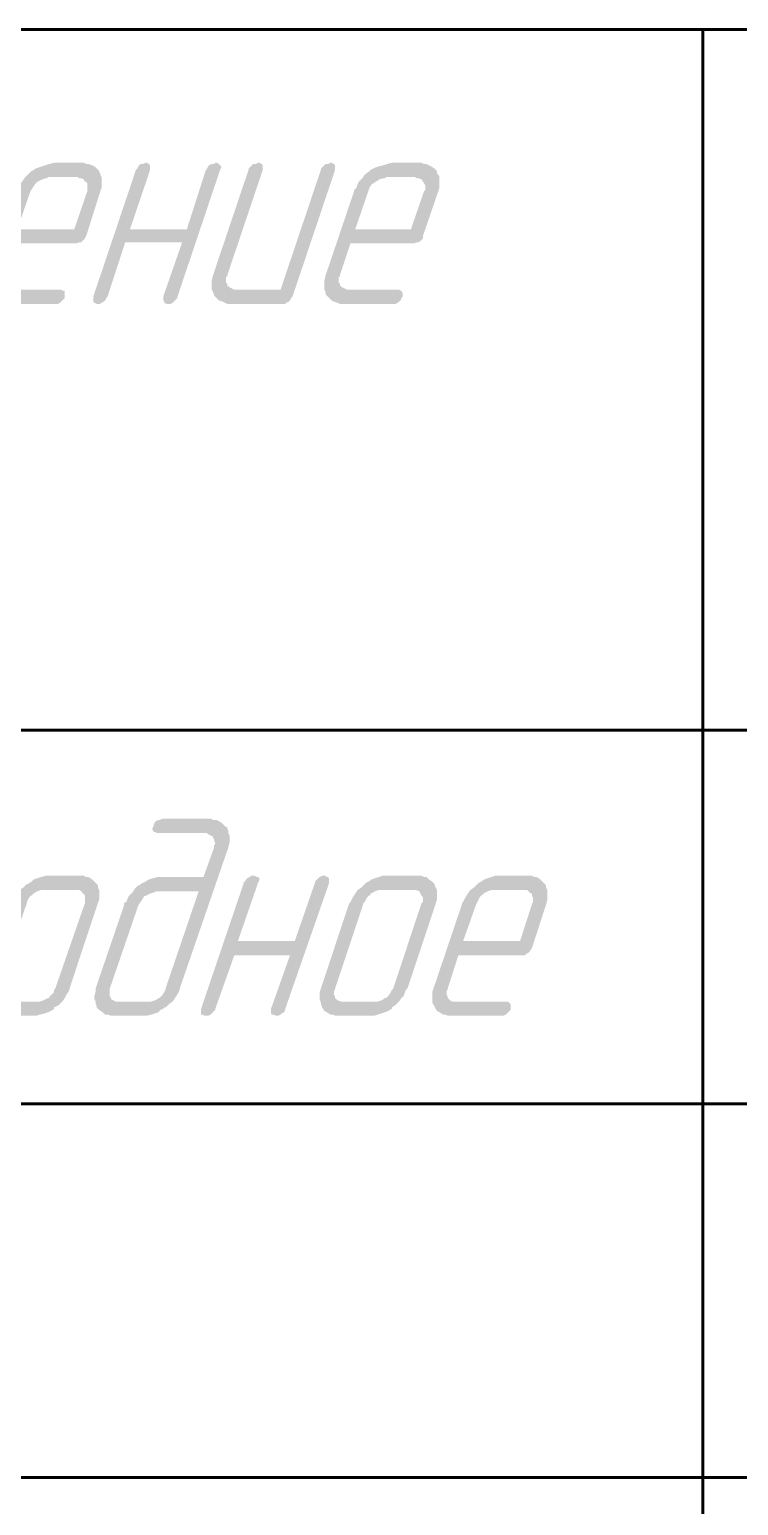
# Model space of a CAD drawing. Extents: x 346 to 4955, y 45 to 639.
# Drawn here: x 1221.55 to 1236.69, y 162.21 to 193.71 of the extents above; entities that cross this region are included whole.
import ezdxf

# ---------------------------------------------------------------- set-up
doc = ezdxf.new("R2010")
doc.units = 0
doc.header["$MEASUREMENT"] = 0
doc.layers.add('PDF _Геометрия', color=7, linetype='CONTINUOUS')
doc.layers.add('PDF _Сплошная заливка', color=7, linetype='CONTINUOUS')

msp = doc.modelspace()

# ---------------------------------------------------------------- hatches: boundary and pattern name
at = {"layer": 'PDF _Сплошная заливка', "transparency": 33554559}
h = msp.add_hatch(color=256, dxfattribs=at)
h.paths.add_polyline_path([(1222.585, 190.56), (1221.952, 190.56), (1221.927, 190.534), (1221.902, 190.534), (1221.826, 190.509), (1221.775, 190.484), (1221.725, 190.458), (1221.725, 190.458), (1221.699, 190.433), (1221.674, 190.408), (1221.623, 190.332), (1221.573, 190.256), (1221.294, 189.446), (1222.509, 189.446), (1222.787, 190.256), (1222.787, 190.256), (1222.787, 190.281), (1222.787, 190.281), (1222.787, 190.332), (1222.787, 190.382), (1222.787, 190.433), (1222.762, 190.458), (1222.762, 190.458), (1222.737, 190.458), (1222.712, 190.509), (1222.661, 190.534), (1222.61, 190.534)], flags=0)
h.paths.add_polyline_path([(1222.762, 190.838), (1222.813, 190.838), (1222.889, 190.813), (1222.939, 190.788), (1222.99, 190.737), (1223.041, 190.686), (1223.041, 190.661), (1223.066, 190.636), (1223.066, 190.61), (1223.091, 190.56), (1223.091, 190.484), (1223.091, 190.433), (1223.091, 190.332), (1223.066, 190.256), (1222.762, 189.294), (1222.762, 189.294), (1222.737, 189.269), (1222.737, 189.243), (1222.712, 189.218), (1222.686, 189.193), (1222.661, 189.167), (1222.61, 189.167), (1222.56, 189.142), (1221.193, 189.142), (1220.965, 188.459), (1220.965, 188.433), (1220.965, 188.433), (1220.965, 188.408), (1220.94, 188.383), (1220.94, 188.307), (1220.965, 188.281), (1220.965, 188.231), (1220.991, 188.231), (1221.016, 188.205), (1221.066, 188.18), (1221.117, 188.155), (1221.168, 188.155), (1222.231, 188.155), (1222.281, 188.129), (1222.307, 188.129), (1222.307, 188.079), (1222.307, 188.053), (1222.307, 188.003), (1222.307, 188.003), (1222.307, 187.978), (1222.281, 187.952), (1222.256, 187.927), (1222.231, 187.902), (1222.205, 187.876), (1222.155, 187.851), (1222.104, 187.851), (1221.016, 187.851), (1220.965, 187.851), (1220.915, 187.876), (1220.864, 187.902), (1220.788, 187.927), (1220.738, 187.978), (1220.687, 188.028), (1220.687, 188.028), (1220.687, 188.053), (1220.662, 188.104), (1220.662, 188.155), (1220.636, 188.205), (1220.636, 188.281), (1220.636, 188.357), (1220.662, 188.459), (1221.269, 190.256), (1221.294, 190.256), (1221.294, 190.281), (1221.32, 190.332), (1221.345, 190.408), (1221.395, 190.458), (1221.446, 190.534), (1221.522, 190.61), (1221.598, 190.686), (1221.598, 190.686), (1221.649, 190.712), (1221.674, 190.737), (1221.75, 190.762), (1221.826, 190.788), (1221.902, 190.813), (1221.978, 190.838), (1222.079, 190.863), (1222.712, 190.863)], flags=0)
for points in [[(1225.597, 190.838), (1225.622, 190.813), (1225.647, 190.788), (1225.647, 190.762), (1225.622, 190.712), (1224.711, 188.003), (1224.711, 188.003), (1224.711, 187.978), (1224.66, 187.927), (1224.635, 187.902), (1224.61, 187.876), (1224.559, 187.851), (1224.508, 187.851), (1224.483, 187.851), (1224.432, 187.876), (1224.432, 187.902), (1224.407, 187.927), (1224.407, 187.952), (1224.407, 188.003), (1224.812, 189.167), (1223.597, 189.167), (1223.218, 188.003), (1223.218, 188.003), (1223.192, 187.978), (1223.167, 187.927), (1223.142, 187.902), (1223.091, 187.876), (1223.066, 187.851), (1223.015, 187.851), (1222.99, 187.851), (1222.939, 187.876), (1222.914, 187.902), (1222.914, 187.927), (1222.914, 187.952), (1222.914, 188.003), (1223.825, 190.712), (1223.825, 190.712), (1223.85, 190.737), (1223.876, 190.788), (1223.901, 190.813), (1223.926, 190.838), (1223.977, 190.838), (1224.028, 190.863), (1224.053, 190.863), (1224.103, 190.838), (1224.129, 190.813), (1224.129, 190.788), (1224.129, 190.762), (1224.129, 190.712), (1223.699, 189.446), (1224.913, 189.446), (1225.318, 190.712), (1225.318, 190.712), (1225.343, 190.737), (1225.369, 190.788), (1225.394, 190.813), (1225.445, 190.838), (1225.495, 190.838), (1225.521, 190.863), (1225.546, 190.863)], [(1228.051, 190.838), (1228.077, 190.813), (1228.077, 190.788), (1228.077, 190.762), (1228.077, 190.712), (1227.166, 188.003), (1227.166, 188.003), (1227.14, 187.978), (1227.115, 187.927), (1227.09, 187.902), (1227.039, 187.876), (1227.014, 187.851), (1226.963, 187.851), (1225.824, 187.851), (1225.774, 187.851), (1225.723, 187.876), (1225.672, 187.902), (1225.597, 187.927), (1225.546, 187.978), (1225.495, 188.028), (1225.495, 188.028), (1225.495, 188.053), (1225.47, 188.104), (1225.445, 188.155), (1225.445, 188.205), (1225.445, 188.281), (1225.445, 188.357), (1225.47, 188.459), (1226.229, 190.712), (1226.229, 190.712), (1226.229, 190.737), (1226.28, 190.788), (1226.305, 190.813), (1226.331, 190.838), (1226.381, 190.838), (1226.432, 190.863), (1226.457, 190.863), (1226.508, 190.838), (1226.533, 190.813), (1226.533, 190.788), (1226.533, 190.762), (1226.533, 190.712), (1225.774, 188.459), (1225.774, 188.433), (1225.748, 188.433), (1225.748, 188.408), (1225.748, 188.383), (1225.748, 188.307), (1225.774, 188.281), (1225.774, 188.231), (1225.799, 188.231), (1225.824, 188.205), (1225.875, 188.18), (1225.926, 188.155), (1225.976, 188.155), (1226.913, 188.155), (1227.773, 190.712), (1227.773, 190.712), (1227.773, 190.737), (1227.824, 190.788), (1227.849, 190.813), (1227.874, 190.838), (1227.925, 190.838), (1227.976, 190.863), (1228.001, 190.863)], [(1227.9, 175.623), (1227.925, 175.623), (1227.95, 175.598), (1227.95, 175.548), (1227.95, 175.497), (1227.014, 172.813), (1227.014, 172.788), (1227.014, 172.788), (1226.989, 172.737), (1226.938, 172.712), (1226.913, 172.687), (1226.862, 172.662), (1226.811, 172.662), (1226.811, 172.662), (1226.761, 172.687), (1226.735, 172.687), (1226.71, 172.712), (1226.71, 172.763), (1226.71, 172.813), (1227.115, 173.953), (1225.926, 173.953), (1225.521, 172.813), (1225.521, 172.788), (1225.521, 172.788), (1225.47, 172.737), (1225.445, 172.712), (1225.419, 172.687), (1225.369, 172.662), (1225.318, 172.662), (1225.293, 172.662), (1225.242, 172.687), (1225.217, 172.687), (1225.217, 172.712), (1225.217, 172.763), (1225.217, 172.813), (1226.128, 175.497), (1226.128, 175.522), (1226.153, 175.522), (1226.179, 175.573), (1226.204, 175.598), (1226.255, 175.623), (1226.28, 175.649), (1226.331, 175.649), (1226.356, 175.649), (1226.406, 175.623), (1226.432, 175.623), (1226.457, 175.598), (1226.457, 175.548), (1226.432, 175.497), (1226.002, 174.256), (1227.216, 174.256), (1227.646, 175.497), (1227.646, 175.522), (1227.646, 175.522), (1227.697, 175.573), (1227.722, 175.598), (1227.748, 175.623), (1227.798, 175.649), (1227.849, 175.649), (1227.874, 175.649)]]:
    msp.add_hatch(color=256, dxfattribs=at).paths.add_polyline_path(points)
h = msp.add_hatch(color=256, dxfattribs=at)
h.paths.add_polyline_path([(1229.772, 190.56), (1229.165, 190.56), (1229.14, 190.534), (1229.114, 190.534), (1229.013, 190.509), (1228.988, 190.484), (1228.937, 190.458), (1228.937, 190.458), (1228.912, 190.433), (1228.861, 190.408), (1228.811, 190.332), (1228.785, 190.256), (1228.507, 189.446), (1229.696, 189.446), (1229.975, 190.256), (1229.975, 190.256), (1230, 190.281), (1230, 190.281), (1230, 190.332), (1230, 190.382), (1229.975, 190.433), (1229.95, 190.458), (1229.95, 190.458), (1229.95, 190.458), (1229.924, 190.509), (1229.848, 190.534), (1229.823, 190.534)], flags=0)
h.paths.add_polyline_path([(1229.975, 190.838), (1230.025, 190.838), (1230.076, 190.813), (1230.127, 190.788), (1230.203, 190.737), (1230.253, 190.686), (1230.253, 190.661), (1230.253, 190.636), (1230.279, 190.61), (1230.304, 190.56), (1230.304, 190.484), (1230.304, 190.433), (1230.304, 190.332), (1230.279, 190.256), (1229.95, 189.294), (1229.95, 189.294), (1229.95, 189.269), (1229.95, 189.243), (1229.924, 189.218), (1229.899, 189.193), (1229.848, 189.167), (1229.823, 189.167), (1229.747, 189.142), (1228.406, 189.142), (1228.178, 188.459), (1228.178, 188.433), (1228.153, 188.433), (1228.153, 188.408), (1228.153, 188.383), (1228.153, 188.307), (1228.178, 188.281), (1228.178, 188.231), (1228.203, 188.231), (1228.229, 188.205), (1228.279, 188.18), (1228.33, 188.155), (1228.355, 188.155), (1229.443, 188.155), (1229.494, 188.129), (1229.494, 188.129), (1229.519, 188.079), (1229.519, 188.053), (1229.519, 188.003), (1229.519, 188.003), (1229.494, 187.978), (1229.494, 187.952), (1229.469, 187.927), (1229.443, 187.902), (1229.418, 187.876), (1229.367, 187.851), (1229.317, 187.851), (1228.229, 187.851), (1228.178, 187.851), (1228.127, 187.876), (1228.051, 187.902), (1228.001, 187.927), (1227.95, 187.978), (1227.9, 188.028), (1227.9, 188.028), (1227.874, 188.053), (1227.874, 188.104), (1227.849, 188.155), (1227.849, 188.205), (1227.849, 188.281), (1227.849, 188.357), (1227.874, 188.459), (1228.482, 190.256), (1228.482, 190.256), (1228.482, 190.281), (1228.532, 190.332), (1228.558, 190.408), (1228.583, 190.458), (1228.659, 190.534), (1228.709, 190.61), (1228.811, 190.686), (1228.811, 190.686), (1228.836, 190.712), (1228.887, 190.737), (1228.937, 190.762), (1229.013, 190.788), (1229.114, 190.813), (1229.19, 190.838), (1229.292, 190.863), (1229.924, 190.863)], flags=0)
h = msp.add_hatch(color=256, dxfattribs=at)
h.paths.add_polyline_path([(1225.166, 175.32), (1224.255, 175.32), (1224.23, 175.294), (1224.205, 175.294), (1224.129, 175.269), (1224.078, 175.244), (1224.028, 175.218), (1224.028, 175.218), (1224.002, 175.218), (1223.977, 175.168), (1223.926, 175.092), (1223.876, 175.016), (1223.268, 173.244), (1223.268, 173.244), (1223.268, 173.218), (1223.268, 173.218), (1223.268, 173.193), (1223.268, 173.117), (1223.268, 173.067), (1223.294, 173.041), (1223.294, 173.016), (1223.344, 172.991), (1223.395, 172.965), (1223.445, 172.965), (1223.471, 172.965), (1224.103, 172.965), (1224.103, 172.965), (1224.154, 172.965), (1224.23, 172.991), (1224.281, 173.016), (1224.306, 173.041), (1224.331, 173.041), (1224.331, 173.041), (1224.356, 173.067), (1224.382, 173.092), (1224.432, 173.168), (1224.458, 173.218), (1224.458, 173.244)], flags=0)
h.paths.add_polyline_path([(1225.47, 176.839), (1225.546, 176.839), (1225.597, 176.813), (1225.647, 176.788), (1225.698, 176.737), (1225.748, 176.687), (1225.774, 176.687), (1225.774, 176.661), (1225.799, 176.611), (1225.799, 176.56), (1225.824, 176.51), (1225.824, 176.434), (1225.824, 176.358), (1225.799, 176.256), (1224.761, 173.244), (1224.761, 173.244), (1224.761, 173.218), (1224.736, 173.168), (1224.711, 173.117), (1224.66, 173.041), (1224.61, 172.965), (1224.534, 172.915), (1224.458, 172.839), (1224.432, 172.839), (1224.407, 172.813), (1224.356, 172.788), (1224.306, 172.737), (1224.23, 172.712), (1224.154, 172.687), (1224.053, 172.662), (1223.977, 172.662), (1223.319, 172.662), (1223.294, 172.662), (1223.218, 172.687), (1223.167, 172.687), (1223.116, 172.737), (1223.041, 172.788), (1222.99, 172.839), (1222.99, 172.839), (1222.99, 172.864), (1222.965, 172.915), (1222.965, 172.965), (1222.939, 173.016), (1222.939, 173.092), (1222.965, 173.168), (1222.965, 173.244), (1223.572, 175.016), (1223.572, 175.041), (1223.572, 175.067), (1223.623, 175.092), (1223.648, 175.168), (1223.673, 175.218), (1223.749, 175.294), (1223.8, 175.37), (1223.876, 175.446), (1223.901, 175.446), (1223.926, 175.472), (1223.977, 175.497), (1224.028, 175.522), (1224.103, 175.573), (1224.205, 175.598), (1224.281, 175.623), (1224.382, 175.623), (1225.268, 175.623), (1225.495, 176.256), (1225.495, 176.282), (1225.495, 176.282), (1225.495, 176.307), (1225.521, 176.332), (1225.495, 176.408), (1225.495, 176.434), (1225.47, 176.459), (1225.47, 176.484), (1225.47, 176.484), (1225.419, 176.51), (1225.369, 176.535), (1225.343, 176.56), (1225.293, 176.56), (1224.281, 176.56), (1224.23, 176.586), (1224.205, 176.586), (1224.179, 176.636), (1224.179, 176.661), (1224.205, 176.712), (1224.205, 176.712), (1224.205, 176.737), (1224.23, 176.788), (1224.255, 176.813), (1224.306, 176.839), (1224.331, 176.839), (1224.382, 176.864), (1225.445, 176.864)], flags=0)
h = msp.add_hatch(color=256, dxfattribs=at)
h.paths.add_polyline_path([(1222.534, 175.345), (1221.851, 175.345), (1221.851, 175.345), (1221.8, 175.345), (1221.725, 175.32), (1221.674, 175.294), (1221.649, 175.269), (1221.623, 175.269), (1221.623, 175.244), (1221.573, 175.218), (1221.522, 175.142), (1221.497, 175.092), (1221.497, 175.067), (1220.864, 173.244), (1220.864, 173.244), (1220.864, 173.218), (1220.864, 173.218), (1220.864, 173.193), (1220.864, 173.117), (1220.864, 173.067), (1220.889, 173.041), (1220.889, 173.016), (1220.94, 172.991), (1220.991, 172.965), (1221.016, 172.965), (1221.066, 172.965), (1221.725, 172.965), (1221.75, 172.965), (1221.775, 172.965), (1221.851, 172.991), (1221.902, 173.016), (1221.952, 173.041), (1221.952, 173.041), (1221.978, 173.041), (1221.978, 173.067), (1222.003, 173.092), (1222.079, 173.168), (1222.079, 173.218), (1222.104, 173.244), (1222.737, 175.067), (1222.737, 175.067), (1222.737, 175.092), (1222.737, 175.092), (1222.737, 175.117), (1222.737, 175.193), (1222.737, 175.218), (1222.712, 175.269), (1222.712, 175.269), (1222.686, 175.269), (1222.661, 175.32), (1222.61, 175.345), (1222.56, 175.345)], flags=0)
h.paths.add_polyline_path([(1222.712, 175.649), (1222.762, 175.623), (1222.813, 175.623), (1222.889, 175.573), (1222.939, 175.522), (1222.99, 175.472), (1222.99, 175.472), (1223.015, 175.446), (1223.015, 175.396), (1223.041, 175.345), (1223.041, 175.294), (1223.041, 175.218), (1223.041, 175.142), (1223.015, 175.067), (1222.408, 173.244), (1222.408, 173.244), (1222.408, 173.218), (1222.382, 173.168), (1222.332, 173.092), (1222.307, 173.041), (1222.256, 172.965), (1222.18, 172.889), (1222.079, 172.839), (1222.079, 172.813), (1222.053, 172.788), (1222.003, 172.763), (1221.952, 172.737), (1221.876, 172.712), (1221.775, 172.687), (1221.699, 172.662), (1221.598, 172.662), (1220.915, 172.662), (1220.889, 172.662), (1220.839, 172.687), (1220.763, 172.687), (1220.712, 172.737), (1220.662, 172.763), (1220.611, 172.839), (1220.586, 172.839), (1220.586, 172.864), (1220.56, 172.889), (1220.56, 172.94), (1220.535, 173.016), (1220.535, 173.092), (1220.56, 173.168), (1220.56, 173.244), (1221.193, 175.067), (1221.193, 175.067), (1221.193, 175.092), (1221.218, 175.142), (1221.244, 175.193), (1221.294, 175.269), (1221.345, 175.345), (1221.421, 175.396), (1221.497, 175.472), (1221.522, 175.472), (1221.547, 175.497), (1221.598, 175.522), (1221.649, 175.573), (1221.725, 175.598), (1221.8, 175.623), (1221.902, 175.649), (1221.978, 175.649), (1222.661, 175.649)], flags=0)
h = msp.add_hatch(color=256, dxfattribs=at)
h.paths.add_polyline_path([(1229.722, 175.345), (1229.064, 175.345), (1229.039, 175.345), (1229.013, 175.345), (1228.937, 175.32), (1228.887, 175.294), (1228.836, 175.269), (1228.836, 175.269), (1228.836, 175.244), (1228.785, 175.218), (1228.735, 175.142), (1228.709, 175.092), (1228.684, 175.067), (1228.077, 173.244), (1228.077, 173.244), (1228.077, 173.218), (1228.077, 173.218), (1228.051, 173.193), (1228.051, 173.117), (1228.077, 173.067), (1228.077, 173.041), (1228.102, 173.016), (1228.127, 172.991), (1228.203, 172.965), (1228.229, 172.965), (1228.279, 172.965), (1228.937, 172.965), (1228.963, 172.965), (1228.988, 172.965), (1229.064, 172.991), (1229.114, 173.016), (1229.14, 173.041), (1229.165, 173.041), (1229.165, 173.041), (1229.19, 173.067), (1229.216, 173.092), (1229.266, 173.168), (1229.292, 173.218), (1229.317, 173.244), (1229.924, 175.067), (1229.924, 175.067), (1229.95, 175.092), (1229.95, 175.092), (1229.95, 175.117), (1229.95, 175.193), (1229.924, 175.218), (1229.899, 175.269), (1229.899, 175.269), (1229.899, 175.269), (1229.874, 175.32), (1229.798, 175.345), (1229.772, 175.345)], flags=0)
h.paths.add_polyline_path([(1229.924, 175.649), (1229.975, 175.623), (1230.025, 175.623), (1230.076, 175.573), (1230.152, 175.522), (1230.203, 175.472), (1230.203, 175.472), (1230.203, 175.446), (1230.228, 175.396), (1230.253, 175.345), (1230.253, 175.294), (1230.253, 175.218), (1230.253, 175.142), (1230.228, 175.067), (1229.621, 173.244), (1229.621, 173.244), (1229.595, 173.218), (1229.57, 173.168), (1229.545, 173.092), (1229.494, 173.041), (1229.443, 172.965), (1229.367, 172.889), (1229.292, 172.839), (1229.292, 172.813), (1229.241, 172.788), (1229.216, 172.763), (1229.14, 172.737), (1229.064, 172.712), (1228.988, 172.687), (1228.912, 172.662), (1228.811, 172.662), (1228.127, 172.662), (1228.077, 172.662), (1228.026, 172.687), (1227.976, 172.687), (1227.9, 172.737), (1227.849, 172.763), (1227.798, 172.839), (1227.798, 172.839), (1227.798, 172.864), (1227.773, 172.889), (1227.773, 172.94), (1227.748, 173.016), (1227.748, 173.092), (1227.748, 173.168), (1227.773, 173.244), (1228.38, 175.067), (1228.38, 175.067), (1228.406, 175.092), (1228.431, 175.142), (1228.456, 175.193), (1228.507, 175.269), (1228.558, 175.345), (1228.634, 175.396), (1228.709, 175.472), (1228.709, 175.472), (1228.735, 175.497), (1228.785, 175.522), (1228.861, 175.573), (1228.937, 175.598), (1229.013, 175.623), (1229.089, 175.649), (1229.19, 175.649), (1229.874, 175.649)], flags=0)
h = msp.add_hatch(color=256, dxfattribs=at)
h.paths.add_polyline_path([(1232.101, 175.345), (1231.468, 175.345), (1231.443, 175.345), (1231.417, 175.345), (1231.341, 175.32), (1231.291, 175.294), (1231.24, 175.269), (1231.24, 175.244), (1231.215, 175.244), (1231.164, 175.193), (1231.139, 175.142), (1231.088, 175.041), (1230.81, 174.256), (1232.025, 174.256), (1232.278, 175.041), (1232.278, 175.067), (1232.303, 175.067), (1232.303, 175.092), (1232.303, 175.117), (1232.303, 175.193), (1232.278, 175.218), (1232.278, 175.269), (1232.278, 175.269), (1232.253, 175.269), (1232.227, 175.294), (1232.177, 175.345), (1232.126, 175.345)], flags=0)
h.paths.add_polyline_path([(1232.278, 175.649), (1232.329, 175.623), (1232.379, 175.623), (1232.455, 175.573), (1232.506, 175.522), (1232.556, 175.472), (1232.556, 175.472), (1232.582, 175.446), (1232.582, 175.396), (1232.607, 175.345), (1232.607, 175.294), (1232.607, 175.218), (1232.607, 175.142), (1232.582, 175.041), (1232.278, 174.105), (1232.278, 174.105), (1232.253, 174.079), (1232.253, 174.054), (1232.227, 174.029), (1232.202, 174.003), (1232.151, 173.978), (1232.126, 173.953), (1232.05, 173.953), (1230.709, 173.953), (1230.481, 173.244), (1230.481, 173.244), (1230.481, 173.218), (1230.481, 173.218), (1230.456, 173.193), (1230.456, 173.117), (1230.481, 173.067), (1230.481, 173.041), (1230.506, 173.016), (1230.532, 172.991), (1230.582, 172.965), (1230.633, 172.965), (1230.683, 172.965), (1231.746, 172.965), (1231.797, 172.94), (1231.822, 172.915), (1231.822, 172.889), (1231.822, 172.864), (1231.822, 172.813), (1231.822, 172.788), (1231.822, 172.788), (1231.797, 172.763), (1231.772, 172.737), (1231.746, 172.712), (1231.721, 172.687), (1231.67, 172.662), (1231.62, 172.662), (1230.532, 172.662), (1230.481, 172.662), (1230.43, 172.687), (1230.38, 172.687), (1230.304, 172.737), (1230.253, 172.763), (1230.203, 172.839), (1230.203, 172.839), (1230.203, 172.864), (1230.177, 172.889), (1230.152, 172.94), (1230.152, 173.016), (1230.152, 173.092), (1230.152, 173.168), (1230.177, 173.244), (1230.785, 175.041), (1230.785, 175.067), (1230.81, 175.092), (1230.835, 175.142), (1230.861, 175.193), (1230.911, 175.269), (1230.962, 175.345), (1231.038, 175.396), (1231.114, 175.472), (1231.114, 175.472), (1231.139, 175.497), (1231.19, 175.522), (1231.266, 175.573), (1231.341, 175.598), (1231.417, 175.623), (1231.493, 175.649), (1231.595, 175.649), (1232.227, 175.649)], flags=0)

# ---------------------------------------------------------------- linework, layer by layer
at = {"layer": 'PDF _Геометрия', "lineweight": 60}
for points in [[(1362.664, 178.757), (1362.664, 193.707), (1198.06, 193.707), (1198.06, 178.757)], [(1362.664, 170.783), (1362.664, 178.757), (1198.06, 178.757), (1198.06, 170.783)], [(1362.664, 162.81), (1362.664, 170.783), (1198.06, 170.783), (1198.06, 162.81)], [(1362.664, 154.836), (1362.664, 162.81), (1198.06, 162.81), (1198.06, 154.836)]]:
    msp.add_lwpolyline(points, close=True, dxfattribs=at)
msp.add_lwpolyline([(1235.923, 76.491), (1235.923, 90.052), (1235.923, 99.022), (1235.923, 106.996), (1235.923, 114.969), (1235.923, 122.943), (1235.923, 130.916), (1235.923, 138.89), (1235.923, 146.863), (1235.923, 154.836), (1235.923, 162.81), (1235.923, 170.783), (1235.923, 178.757), (1235.923, 193.707)], dxfattribs=at)

doc.saveas('drawing.dxf')
